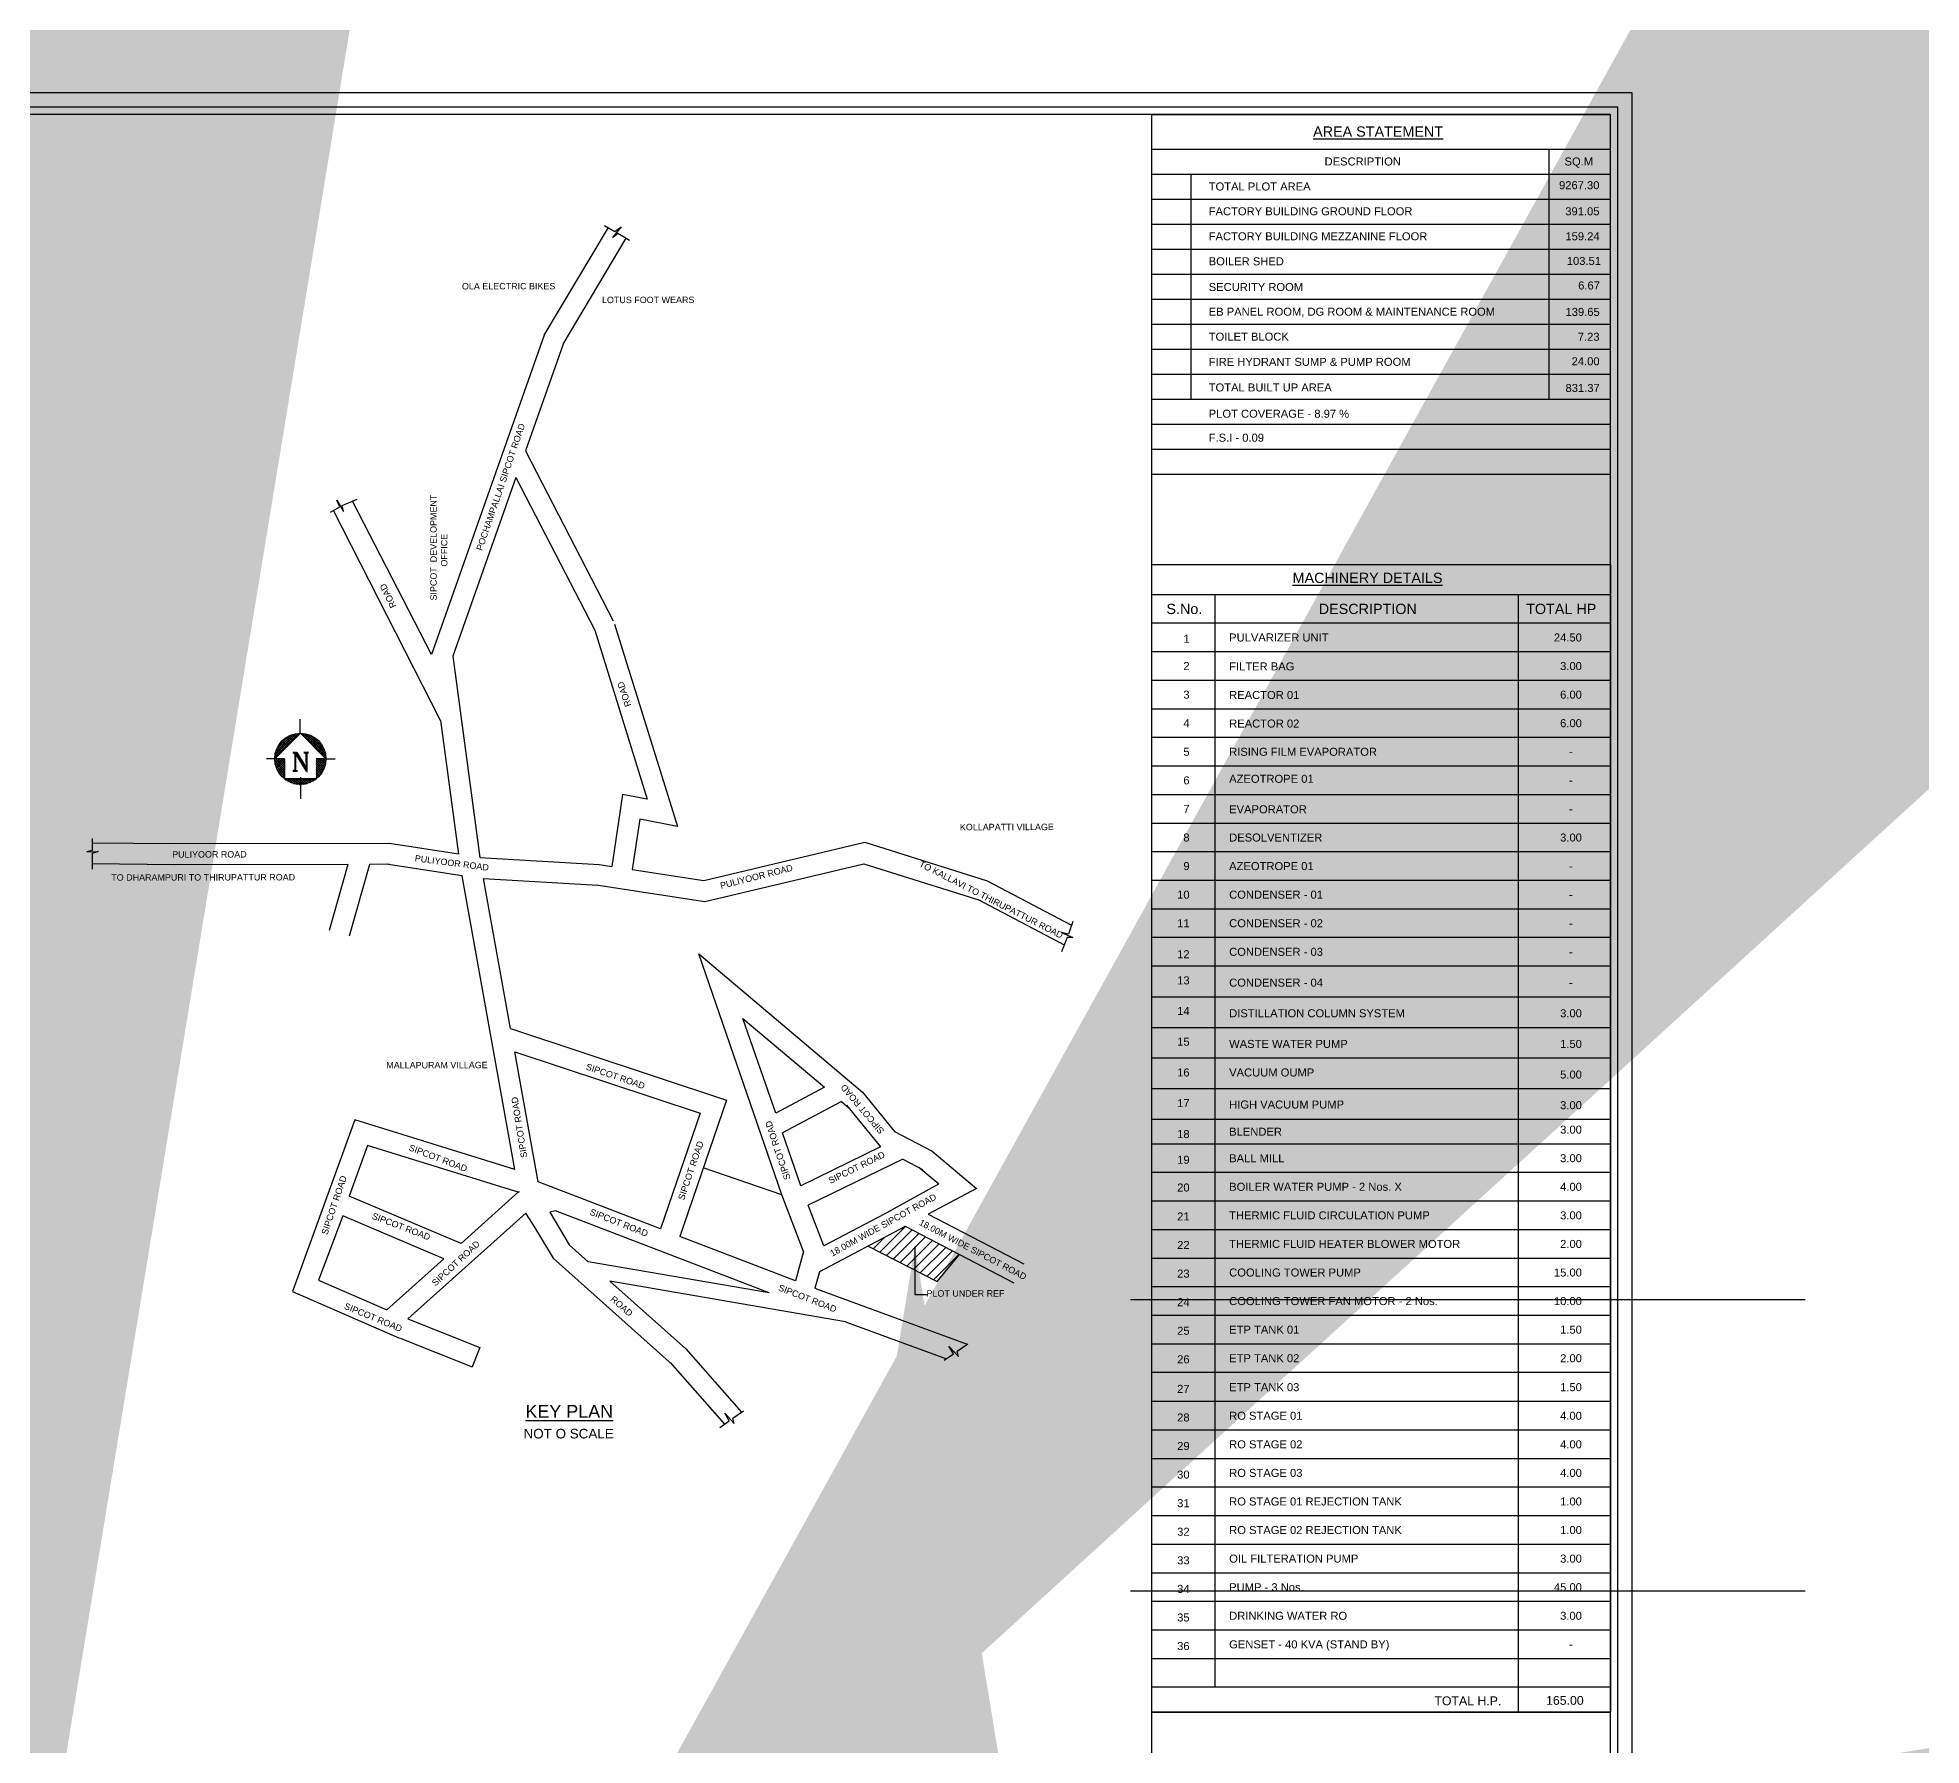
# Model space of a CAD drawing. Header units: metres. Extents: x 0 to 11269, y -5244 to -4054.
# Drawn here: x 10801.2 to 10860, y -5021.5 to -4968.1 of the extents above; entities that cross this region are included whole.
import ezdxf
from ezdxf.enums import TextEntityAlignment as Align

# ---------------------------------------------------------------- set-up
doc = ezdxf.new("R2010")
doc.units = ezdxf.units.M
doc.header["$MEASUREMENT"] = 0
for name, color, linetype in [('2CON', 5, 'Continuous'), ('3CON', 3, 'Continuous'), ('5CON', 2, 'Continuous'), ('DIM', 3, 'Continuous'), ('DIST_EXIT', 7, 'Continuous')]:
    doc.layers.add(name, color=color, linetype=linetype)
doc.styles.add('ROMANT', font='romant')
doc.styles.get("Standard").update_dxf_attribs({"font": 'arial.ttf'})
doc.dimstyles.new('300', dxfattribs={"dimscale": 0.1, "dimtxt": 500, "dimasz": 2000, "dimexe": 400, "dimexo": 1500, "dimgap": 0, "dimtad": 1, "dimlfac": 0.001, "dimzin": 0, "dimdsep": 46, "dimtxsty": 'Standard', "dimcen": 800, "dimse1": 1, "dimse2": 1, "dimclrd": 1, "dimclre": 5, "dimclrt": 3, "dimadec": 0, "dimazin": 0, "dimtfac": 1, "dimtix": 1, "dimtofl": 0, "dimtmove": 1, "dimatfit": 3, "dimfxl": 0, "dimtolj": 1, "dimtzin": 0, "dimarcsym": 0})

# ---------------------------------------------------------------- blocks, each defined once
blk = doc.blocks.new('*X551')
at = {"color": 0}
for p, q in [((31.99, 231.39), (39.25, 238.65)), ((32.11, 232.22), (38.43, 238.54)), ((32.35, 233.17), (37.47, 238.29)), ((32.87, 234.4), (36.25, 237.77)), ((35.69, 234.42), (34.04, 236.07)), ((36.05, 234.77), (34.39, 236.43)), ((36.4, 235.13), (34.76, 236.77)), ((36.75, 235.48), (35.15, 237.08)), ((37.11, 235.84), (35.57, 237.37)), ((37.46, 236.19), (36.01, 237.64)), ((37.81, 236.54), (36.47, 237.89)), ((38.17, 236.9), (36.96, 238.1)), ((38.52, 237.25), (37.48, 238.29)), ((38.88, 237.6), (38.03, 238.45)), ((39.23, 237.96), (38.61, 238.57)), ((39.58, 238.31), (39.24, 238.65)), ((39.94, 238.66), (39.91, 238.69)), ((39.97, 238.67), (39.99, 238.69)), ((40.33, 238.32), (40.66, 238.65)), ((47.93, 231.38), (40.65, 238.66)), ((40.68, 237.96), (41.29, 238.57)), ((41.03, 237.61), (41.88, 238.45)), ((41.39, 237.26), (42.43, 238.3)), ((47.81, 232.2), (41.47, 238.54)), ((41.74, 236.9), (42.95, 238.11)), ((42.09, 236.55), (43.44, 237.89)), ((47.57, 233.15), (42.43, 238.3)), ((42.45, 236.2), (43.9, 237.65)), ((42.8, 235.84), (44.34, 237.38)), ((43.16, 235.49), (44.76, 237.09)), ((43.51, 235.14), (45.15, 236.77)), ((47.06, 234.37), (43.64, 237.79)), ((43.86, 234.78), (45.52, 236.44)), ((44.22, 234.43), (45.87, 236.08)), ((31.96, 230.66), (31.99, 230.69)), ((34.96, 227.38), (31.96, 230.37)), ((32.16, 230.89), (31.97, 231.08)), ((31.99, 229.98), (32.7, 230.69)), ((32.51, 231.24), (32.03, 231.72)), ((32.07, 229.35), (33.4, 230.69)), ((32.87, 231.59), (32.13, 232.33)), ((32.19, 228.77), (34.11, 230.69)), ((33.22, 231.95), (32.27, 232.9)), ((32.35, 228.22), (34.82, 230.69)), ((34.96, 228.09), (32.36, 230.69)), ((33.57, 232.3), (32.44, 233.43)), ((32.54, 227.7), (34.96, 230.12)), ((33.93, 232.65), (32.65, 233.93)), ((34.28, 233.01), (32.88, 234.41)), ((34.96, 228.79), (33.06, 230.69)), ((34.63, 233.36), (33.13, 234.86)), ((34.99, 233.71), (33.41, 235.29)), ((35.34, 234.07), (33.72, 235.69)), ((34.96, 229.5), (33.77, 230.69)), ((34.96, 230.21), (34.48, 230.69)), ((44.57, 234.07), (46.19, 235.7)), ((44.92, 233.72), (46.5, 235.29)), ((44.96, 230.22), (45.42, 230.69)), ((44.96, 229.51), (46.13, 230.69)), ((44.96, 228.81), (46.84, 230.69)), ((44.96, 228.1), (47.55, 230.69)), ((44.96, 227.39), (47.95, 230.39)), ((47.38, 227.69), (44.96, 230.11)), ((47.56, 228.21), (45.09, 230.69)), ((45.28, 233.37), (46.78, 234.87)), ((45.63, 233.01), (47.03, 234.42)), ((47.72, 228.76), (45.79, 230.69)), ((45.98, 232.66), (47.27, 233.94)), ((46.34, 232.31), (47.47, 233.44)), ((47.84, 229.34), (46.5, 230.69)), ((46.69, 231.95), (47.64, 232.91)), ((47.04, 231.6), (47.79, 232.34)), ((47.93, 229.97), (47.21, 230.69)), ((47.4, 231.25), (47.89, 231.74)), ((47.75, 230.89), (47.95, 231.09)), ((47.96, 230.64), (47.91, 230.69)), ((34.96, 226.67), (32.03, 229.6)), ((34.96, 225.96), (32.2, 228.72)), ((34.96, 225.26), (32.55, 227.66)), ((32.75, 227.21), (34.96, 229.41)), ((33, 226.74), (34.96, 228.71)), ((33.26, 226.3), (34.96, 228)), ((34.96, 224.55), (33.39, 226.12)), ((33.56, 225.89), (34.96, 227.29)), ((33.87, 225.5), (34.96, 226.58)), ((34.21, 225.13), (34.96, 225.88)), ((34.57, 224.78), (34.96, 225.17)), ((34.95, 224.45), (34.96, 224.46)), ((35.39, 224.12), (35.07, 224.44)), ((35.35, 224.15), (35.64, 224.44)), ((36.94, 223.28), (35.77, 224.44)), ((35.78, 223.87), (36.35, 224.44)), ((36.23, 223.61), (37.06, 224.44)), ((37.99, 222.93), (36.48, 224.44)), ((36.7, 223.38), (37.76, 224.44)), ((38.87, 222.76), (37.19, 224.44)), ((37.21, 223.17), (38.47, 224.44)), ((37.74, 223), (39.18, 224.44)), ((39.64, 222.69), (37.9, 224.44)), ((38.3, 222.86), (39.89, 224.44)), ((40.35, 222.7), (38.6, 224.44)), ((38.91, 222.76), (40.59, 224.44)), ((41, 222.75), (39.31, 224.44)), ((39.56, 222.7), (41.3, 224.44)), ((41.6, 222.86), (40.02, 224.44)), ((40.26, 222.69), (42.01, 224.44)), ((42.17, 223), (40.72, 224.44)), ((41.03, 222.76), (42.71, 224.44)), ((42.7, 223.17), (41.43, 224.44)), ((41.91, 222.93), (43.42, 224.44)), ((43.2, 223.37), (42.14, 224.44)), ((43.68, 223.6), (42.85, 224.44)), ((42.96, 223.27), (44.13, 224.44)), ((44.13, 223.86), (43.55, 224.44)), ((44.56, 224.14), (44.26, 224.44)), ((44.48, 224.09), (44.84, 224.44)), ((44.96, 226.68), (47.89, 229.61)), ((47.16, 227.2), (44.96, 229.4)), ((44.96, 225.98), (47.72, 228.74)), ((46.91, 226.74), (44.96, 228.69)), ((46.65, 226.3), (44.96, 227.98)), ((44.96, 225.27), (47.38, 227.69)), ((46.35, 225.88), (44.96, 227.28)), ((46.04, 225.49), (44.96, 226.57)), ((44.96, 224.56), (46.56, 226.16)), ((45.7, 225.12), (44.96, 225.86)), ((45.34, 224.77), (44.96, 225.16)), ((44.96, 224.44), (44.96, 224.45))]:
    blk.add_line(p, q, dxfattribs=at)
blk = doc.blocks.new('A$C98cff0c4')
at = {"layer": 'DIM', "linetype": 'ByBlock', "ltscale": 100}
h = blk.add_hatch(dxfattribs=at)
h.set_pattern_fill('ANSI31', color=4, scale=1.8, style=0)
h.set_pattern_definition([(45, (-5920.6074, 5589.26772), (-0.159099026, 0.159099026), [])])
h.paths.add_polyline_path([(27.263, 5.751), (25.567, 6.629), (24.404, 6.013), (26.565, 4.902)])
at = {"layer": '5CON', "color": 7}
for p, q in [((5.873, 21.235), (6.672, 22.033)), ((6.672, 22.033), (7.47, 21.235)), ((6.173, 21.235), (5.873, 21.235)), ((6.173, 21.235), (6.173, 20.611)), ((6.878, 21.442), (6.878, 20.819)), ((7.47, 21.235), (7.171, 21.235)), ((7.171, 20.611), (6.173, 20.611))]:
    blk.add_line(p, q, dxfattribs=at)
blk.add_circle((6.672, 21.235), 0.798, dxfattribs=at)
at = {"layer": 'DIM', "color": 4, "linetype": 'ByBlock', "ltscale": 100}
for p, q in [((14.29, 34.464), (16.296, 37.823)), ((16.174, 37.894), (16.497, 37.705)), ((16.695, 37.852), (16.421, 37.516)), ((16.497, 37.705), (16.695, 37.852)), ((14.88, 34.187), (16.853, 37.491)), ((16.421, 37.516), (16.594, 37.645)), ((16.594, 37.645), (16.951, 37.433)), ((14.29, 34.464), (10.765, 24.489)), ((14.88, 34.187), (13.703, 30.856)), ((13.703, 30.856), (16.446, 25.544)), ((13.406, 30.017), (11.434, 24.437)), ((13.406, 30.017), (15.87, 25.246)), ((7.611, 28.935), (7.91, 29.101)), ((11.049, 22.434), (7.71, 28.99)), ((7.91, 29.101), (7.814, 29.313)), ((7.814, 29.313), (8.022, 28.954)), ((7.983, 29.142), (8.451, 29.346)), ((8.022, 28.954), (7.983, 29.142)), ((10.765, 24.489), (8.3, 29.28)), ((16.489, 25.438), (18.448, 19.117)), ((15.87, 25.246), (17.505, 19.967)), ((11.434, 24.437), (12.28, 18.145)), ((6.67, 22.017), (6.67, 22.469)), ((11.049, 22.434), (11.612, 18.249)), ((6.173, 21.235), (5.616, 21.235)), ((7.171, 21.235), (7.761, 21.235)), ((6.672, 20.661), (6.672, 19.982)), ((16.739, 20.12), (16.397, 17.874)), ((17.505, 19.967), (16.739, 20.12)), ((17.278, 19.351), (17.038, 17.776)), ((18.448, 19.117), (17.278, 19.351)), ((0.168, 18.364), (0, 18.327)), ((0, 18.327), (0.353, 18.339)), ((0.168, 18.739), (0.168, 18.364)), ((2.748, 18.572), (0.168, 18.601)), ((0.353, 18.339), (0.17, 18.279)), ((0.17, 18.279), (0.17, 17.783)), ((9.452, 18.585), (2.748, 18.572)), ((11.612, 18.249), (9.452, 18.585)), ((19.278, 17.434), (24.302, 18.628)), ((24.302, 18.628), (28.122, 17.422)), ((2.745, 17.923), (0.17, 17.952)), ((8.158, 17.934), (2.749, 17.923)), ((8.158, 17.934), (7.571, 15.871)), ((8.833, 17.936), (8.195, 15.694)), ((9.453, 17.937), (8.833, 17.936)), ((11.724, 17.575), (9.352, 17.945)), ((12.28, 18.145), (16.005, 17.934)), ((16.005, 17.934), (16.397, 17.874)), ((17.038, 17.776), (19.278, 17.434)), ((19.306, 16.774), (24.278, 17.956)), ((24.278, 17.956), (27.926, 16.804)), ((13.373, 8.41), (11.724, 17.575)), ((13.24, 12.81), (12.398, 17.489)), ((12.398, 17.489), (15.969, 17.286)), ((15.908, 17.292), (19.306, 16.774)), ((28.122, 17.422), (30.762, 16.037)), ((27.82, 16.848), (30.535, 15.424)), ((30.802, 16.156), (30.667, 15.755)), ((30.627, 15.655), (30.449, 15.208)), ((30.667, 15.755), (30.453, 15.807)), ((30.453, 15.807), (30.805, 15.648)), ((30.805, 15.648), (30.627, 15.655)), ((21.717, 7.613), (19.116, 15.141)), ((19.116, 15.141), (24.232, 10.82)), ((21.521, 10.166), (20.499, 13.124)), ((20.499, 13.124), (23.04, 10.977)), ((13.24, 12.81), (19.983, 10.571)), ((14.103, 8.015), (13.371, 12.083)), ((13.371, 12.083), (19.158, 10.162)), ((19.37, 10.781), (19.368, 10.775)), ((23.04, 10.977), (21.521, 10.166)), ((24.232, 10.82), (25.232, 9.595)), ((19.158, 10.162), (17.92, 6.548)), ((19.983, 10.571), (18.526, 6.315)), ((23.573, 10.527), (21.736, 9.546)), ((23.573, 10.527), (23.813, 10.324)), ((23.729, 10.41), (24.79, 9.111)), ((8.371, 9.96), (6.426, 4.592)), ((13.373, 8.41), (8.371, 9.96)), ((19.773, 9.957), (19.779, 9.955)), ((22.305, 7.899), (21.736, 9.546)), ((25.232, 9.595), (26.411, 8.979)), ((8.77, 9.157), (8.197, 7.577)), ((13.502, 7.691), (8.77, 9.157)), ((24.79, 9.111), (22.305, 7.899)), ((26.411, 8.979), (27.795, 7.81)), ((21.717, 7.613), (19.259, 8.455)), ((25.488, 8.729), (22.535, 7.29)), ((25.488, 8.729), (26.111, 8.404)), ((25.992, 8.483), (26.612, 7.96)), ((13.498, 7.716), (11.691, 6.098)), ((13.502, 7.691), (13.498, 7.716)), ((17.92, 6.548), (14.103, 8.015)), ((25.132, 7.133), (26.612, 7.96)), ((27.795, 7.81), (26.284, 7.009)), ((11.691, 6.098), (8.197, 7.577)), ((14.646, 7.112), (14.465, 7.07)), ((14.465, 7.07), (15.071, 6.049)), ((21.313, 4.549), (14.646, 7.112)), ((22.394, 5.843), (21.717, 7.613)), ((23.023, 6.016), (22.535, 7.29)), ((25.144, 7.14), (23.023, 6.016)), ((8, 6.956), (7.243, 4.944)), ((11.157, 5.62), (8, 6.956)), ((13.712, 7.037), (10.027, 3.737)), ((13.922, 6.715), (13.712, 7.037)), ((13.907, 6.739), (14.565, 5.632)), ((25.567, 6.629), (22.89, 5.211)), ((25.448, 6.567), (25.563, 6.631)), ((25.563, 6.631), (28.963, 4.87)), ((26.284, 7.009), (29.27, 5.463)), ((15.071, 6.049), (15.661, 5.523)), ((17.71, 5.934), (17.702, 5.912)), ((22.136, 4.928), (18.526, 6.315)), ((24.404, 6.013), (26.565, 4.902)), ((11.157, 5.62), (9.372, 4.021)), ((14.565, 5.632), (18.284, 2.317)), ((21.313, 4.549), (15.661, 5.523)), ((22.394, 5.843), (22.136, 4.928)), ((26.565, 4.902), (27.263, 5.751)), ((7.243, 4.944), (9.372, 4.021)), ((16.339, 4.919), (18.715, 2.802)), ((23.703, 3.65), (16.339, 4.919)), ((22.89, 5.211), (22.744, 4.694)), ((6.426, 4.592), (9.769, 3.142)), ((22.79, 4.676), (22.744, 4.694)), ((22.79, 4.676), (27.503, 2.947)), ((10.027, 3.737), (12.282, 2.843)), ((23.703, 3.65), (26.851, 2.495)), ((9.788, 3.134), (12.043, 2.24)), ((27.187, 2.736), (27.526, 2.962)), ((12.282, 2.843), (12.043, 2.24)), ((18.228, 2.374), (19.917, 0.45)), ((18.715, 2.802), (20.453, 0.823)), ((26.78, 2.447), (27.078, 2.652)), ((27.078, 2.652), (26.934, 2.886)), ((26.934, 2.886), (27.232, 2.562)), ((27.232, 2.562), (27.187, 2.736)), ((20.072, 0.557), (19.928, 0.791)), ((19.928, 0.791), (20.225, 0.467)), ((20.181, 0.641), (20.519, 0.867)), ((20.225, 0.467), (20.181, 0.641)), ((19.774, 0.352), (20.072, 0.557))]:
    blk.add_line(p, q, dxfattribs=at)
at = {"layer": '2CON', "color": 7, "xscale": -0.0997912499997765, "yscale": 0.0997912500014063, "zscale": 0.09979125, "rotation": 359.9999999993316}
blk.add_blockref('*X551', (10.659, -1.801), dxfattribs=at)
at = {"layer": '3CON'}
for s, rotation, p in [('OLA ELECTRIC BIKES', 0.07437, (11.719, 35.892)), ('LOTUS FOOT WEARS', 0.07437, (16.094, 35.464)), ('POCHAMPALLAI SIPCOT ROAD', 71.14446, (12.35, 27.715)), ('SIPCOT  DEVELOPMENT', 90.07437, (10.933, 26.177)), ('OFFICE', 90.07437, (11.265, 27.236)), ('ROAD', 116.02115, (9.677, 26.003)), ('ROAD', 108.4817, (17.013, 22.899)), ('KOLLAPATTI VILLAGE', 0.07437, (27.275, 19.001)), ('PULIYOOR ROAD', 0.07437, (2.667, 18.147)), ('PULIYOOR ROAD', 352.62411, (10.237, 18.032)), ('PULIYOOR ROAD', 14.27367, (19.814, 17.167)), ('TO KALLAVI TO THIRUPATTUR ROAD', 332.98725, (25.978, 17.882)), ('TO DHARAMPURI TO THIRUPATTUR ROAD', 0.07437, (0.765, 17.427)), ('MALLAPURAM VILLAGE', 0.07437, (9.356, 11.565)), ('SIPCOT ROAD', 341.06888, (15.573, 11.536)), ('SIPCOT ROAD', 99.1797, (13.763, 8.787)), ('SIPCOT ROAD', 130.18624, (24.927, 9.62)), ('SIPCOT ROAD', 108.55977, (21.988, 8.123)), ('SIPCOT ROAD', 338.99425, (10.04, 9.012)), ('SIPCOT ROAD', 71.19141, (18.654, 7.431)), ('SIPCOT ROAD', 26.302, (23.23, 7.951)), ('SIPCOT ROAD', 71.41056, (7.514, 6.349)), ('SIPCOT ROAD', 338.57765, (15.693, 7.003)), ('18.00M WIDE SIPCOT ROAD', 28.8991, (23.289, 5.681)), ('SIPCOT ROAD', 338.99425, (8.887, 6.876)), ('18.00M WIDE SIPCOT ROAD', 332.23933, (25.977, 6.687)), ('SIPCOT ROAD', 42.88482, (10.891, 4.748)), ('SIPCOT ROAD', 338.57765, (21.583, 4.638)), ('SIPCOT ROAD', 337.54694, (8.02, 4.062)), ('ROAD', 319.04465, (16.338, 4.327)), ('PLOT UNDER REF', 0.07437, (26.231, 4.434))]:
    blk.add_text(s, height=0.2, rotation=rotation, dxfattribs=at).set_placement(p)
at = {"layer": '3CON', "color": 2}
blk.add_text('%%UKEY PLAN', height=0.40105, dxfattribs=at).set_placement((13.702, 0.651))
at = {"layer": '3CON', "color": 3, "linetype": 'Continuous', "ltscale": 100}
blk.add_text('NOT O SCALE', height=0.3, dxfattribs=at).set_placement((13.644, 0.005))
at = {"layer": '5CON', "color": 7, "style": 'ROMANT'}
blk.add_text('N', height=0.575, rotation=0.67351, dxfattribs=at).set_placement((6.683, 21.144), align=Align.MIDDLE_CENTER)
at = {"layer": 'DIM', "color": 4, "linetype": 'ByBlock', "ltscale": 100}
blk.add_leader([(25.869, 6.002), (25.869, 4.501), (26.265, 4.501)], dimstyle='300', override={"dimgap": 0.04, "dimtad": 0, "dimfxl": 0.1875}, dxfattribs=at)

msp = doc.modelspace()

# ---------------------------------------------------------------- linework, layer by layer
at = {"layer": 'DIM', "color": 2, "linetype": 'ByBlock', "ltscale": 100}
for p, q in [((10835.96359, -5055.16061), (10835.96359, -4970.52061)), ((10835.96359, -4970.52061), (10850.28663, -4970.52061)), ((10835.96359, -4971.60419), (10850.28663, -4971.60419)), ((10848.36006, -4971.60419), (10848.36006, -4979.41343)), ((10835.96359, -4972.38511), (10850.28663, -4972.38511)), ((10837.18218, -4972.38511), (10837.18218, -4979.41343)), ((10835.96359, -4973.16604), (10850.28663, -4973.16604)), ((10835.96359, -4973.94696), (10850.28663, -4973.94696)), ((10835.96359, -4974.72789), (10850.28663, -4974.72789)), ((10835.96359, -4975.50881), (10850.28663, -4975.50881)), ((10835.96359, -4976.28973), (10850.28663, -4976.28973)), ((10835.96359, -4977.07066), (10850.28663, -4977.07066)), ((10835.96359, -4977.85158), (10850.28663, -4977.85158)), ((10835.96359, -4978.63251), (10850.28663, -4978.63251)), ((10835.96359, -4979.41343), (10850.28663, -4979.41343)), ((10835.96359, -4980.19436), (10850.28663, -4980.19436)), ((10835.96359, -4980.97528), (10850.28663, -4980.97528)), ((10835.96359, -4981.7562), (10850.28663, -4981.7562)), ((10835.96359, -4984.57517), (10850.28663, -4984.57517)), ((10835.96359, -4985.50924), (10850.28663, -4985.50924)), ((10837.92597, -4985.50924), (10837.92597, -5019.63437)), ((10847.40948, -4985.50924), (10847.40948, -5020.42061)), ((10835.96359, -4986.40174), (10850.28663, -4986.40174)), ((10835.96359, -4987.29424), (10850.28663, -4987.29424)), ((10835.96359, -4988.18674), (10850.28663, -4988.18674)), ((10835.96359, -4989.07924), (10850.28663, -4989.07924)), ((10835.96359, -4989.07924), (10850.28663, -4989.07924)), ((10835.96359, -4989.97174), (10850.28663, -4989.97174)), ((10835.96359, -4989.97174), (10850.28663, -4989.97174)), ((10835.96359, -4990.86424), (10850.28663, -4990.86424)), ((10835.96359, -4990.86424), (10850.28663, -4990.86424)), ((10835.96359, -4991.75674), (10850.28663, -4991.75674)), ((10835.96359, -4991.75674), (10850.28663, -4991.75674)), ((10835.96359, -4992.64924), (10850.28663, -4992.64924)), ((10835.96359, -4993.54174), (10850.28663, -4993.54174)), ((10835.96359, -4994.43424), (10850.28663, -4994.43424)), ((10835.96359, -4995.32674), (10850.28663, -4995.32674)), ((10835.96359, -4995.32674), (10850.28663, -4995.32674)), ((10835.96359, -4996.21924), (10850.28663, -4996.21924)), ((10835.96359, -4996.21924), (10850.28663, -4996.21924)), ((10835.96359, -4997.11174), (10850.28663, -4997.11174)), ((10835.96359, -4997.11174), (10850.28663, -4997.11174)), ((10835.96359, -4998.07429), (10850.28663, -4998.07429)), ((10835.96359, -4999.03125), (10850.28663, -4999.03125)), ((10835.96359, -4999.98822), (10850.28663, -4999.98822)), ((10835.96359, -5000.94518), (10850.28663, -5000.94518)), ((10835.96359, -5001.90215), (10850.28663, -5001.90215)), ((10835.96359, -5002.66572), (10850.28663, -5002.66572)), ((10835.96359, -5003.55822), (10850.28663, -5003.55822)), ((10835.96359, -5004.45072), (10850.28663, -5004.45072)), ((10835.96359, -5005.34322), (10850.28663, -5005.34322)), ((10835.96359, -5006.23572), (10850.28663, -5006.23572)), ((10835.96359, -5007.12822), (10850.28663, -5007.12822)), ((10835.96359, -5008.02072), (10850.28663, -5008.02072)), ((10835.96359, -5008.91322), (10850.28663, -5008.91322)), ((10835.96359, -5009.80572), (10850.28663, -5009.80572)), ((10835.96359, -5010.70937), (10850.28663, -5010.70937)), ((10835.96359, -5011.60187), (10850.28663, -5011.60187)), ((10835.96359, -5012.49437), (10850.28663, -5012.49437)), ((10835.96359, -5013.38687), (10850.28663, -5013.38687)), ((10835.96359, -5014.27937), (10850.28663, -5014.27937)), ((10835.96359, -5015.17187), (10850.28663, -5015.17187)), ((10835.96359, -5016.06437), (10850.28663, -5016.06437)), ((10835.96359, -5016.95687), (10850.28663, -5016.95687)), ((10835.96359, -5017.84937), (10850.28663, -5017.84937)), ((10835.96359, -5018.74187), (10850.28663, -5018.74187)), ((10835.96359, -5019.63437), (10850.28663, -5019.63437)), ((10835.96359, -5019.63437), (10850.28663, -5019.63437)), ((10835.96359, -5020.42061), (10850.28663, -5020.42061))]:
    msp.add_line(p, q, dxfattribs=at)
at = {"layer": 'DIM', "color": 7, "linetype": 'ByBlock', "ltscale": 100}
for p, q in [((10835.293, -5007.53595), (10856.37207, -5007.53595)), ((10835.293, -5016.63482), (10856.37207, -5016.63482))]:
    msp.add_line(p, q, dxfattribs=at)
at = {"layer": 'DIM', "color": 2, "linetype": 'ByBlock', "ltscale": 100}
for points in [[(10700.96663, -4969.84061), (10700.96663, -5055.84061), (10850.96663, -5055.84061), (10850.96663, -4969.84061)], [(10701.41663, -4970.29061), (10701.41663, -5055.39061), (10850.51663, -5055.39061), (10850.51663, -4970.29061)], [(10701.64663, -4970.52061), (10701.64663, -5055.16061), (10850.28663, -5055.16061), (10850.28663, -4970.52061)], [(10835.96359, -4984.57517), (10850.28663, -4984.57517), (10850.28663, -5020.42061), (10835.96359, -5020.42061)]]:
    msp.add_lwpolyline(points, close=True, dxfattribs=at)

# ---------------------------------------------------------------- block references
at = {"layer": 'DIST_EXIT', "linetype": 'ByBlock'}
msp.add_blockref('A$C98cff0c4', (10802.69205, -5011.87669), dxfattribs=at)

# ---------------------------------------------------------------- texts
at = {"color": 3, "linetype": 'Continuous'}
for s, p in [('DESCRIPTION', (10841.35818, -4972.11253)), ('SQ.M', (10848.8543, -4972.11253)), ('TOTAL PLOT AREA', (10837.73932, -4972.89345)), ('9267.30', (10848.68237, -4972.85341)), ('FACTORY BUILDING GROUND FLOOR', (10837.73932, -4973.66825)), ('391.05', (10848.87772, -4973.66825)), ('FACTORY BUILDING MEZZANINE FLOOR', (10837.73932, -4974.44918)), ('159.24', (10848.88207, -4974.44918)), ('BOILER SHED', (10837.73932, -4975.2301)), ('103.51', (10848.92473, -4975.21863)), ('SECURITY ROOM', (10837.73932, -4976.03331)), ('  6.67', (10849.08615, -4975.98564)), ('EB PANEL ROOM, DG ROOM & MAINTENANCE ROOM', (10837.73932, -4976.80436)), ('139.65', (10848.88501, -4976.80991)), ('TOILET BLOCK', (10837.73932, -4977.58391)), ('7.23', (10849.26878, -4977.5872)), ('FIRE HYDRANT SUMP & PUMP ROOM', (10837.73932, -4978.37046)), ('24.00', (10849.07533, -4978.35324)), ('TOTAL BUILT UP AREA', (10837.73932, -4979.1701)), ('831.37', (10848.88529, -4979.18637)), ('PLOT COVERAGE - 8.97 %%%', (10837.73932, -4979.99096)), ('F.S.I - 0.09', (10837.73932, -4980.73951)), ('PULVARIZER UNIT', (10838.37781, -4986.97974)), ('24.50', (10848.52263, -4986.97974)), ('FILTER BAG', (10838.37781, -4987.88324)), ('  3.00', (10848.52263, -4987.87224)), ('REACTOR 01', (10838.37781, -4988.77574)), ('  6.00', (10848.52263, -4988.76474)), ('REACTOR 02', (10838.37781, -4989.66824)), ('  6.00', (10848.52263, -4989.65724)), ('RISING FILM EVAPORATOR', (10838.37781, -4990.54974)), ('-', (10848.99317, -4990.54974)), ('AZEOTROPE 01', (10838.37781, -4991.39374)), ('-', (10848.99317, -4991.44224)), ('EVAPORATOR', (10838.37781, -4992.34574)), ('-', (10848.99317, -4992.33474)), ('DESOLVENTIZER', (10838.37781, -4993.22724)), ('  3.00', (10848.52263, -4993.22724)), ('AZEOTROPE 01', (10838.37781, -4994.11974)), ('-', (10848.99317, -4994.11974)), ('CONDENSER - 01', (10838.37781, -4995.01224)), ('-', (10848.99317, -4995.01224)), ('CONDENSER - 02', (10838.37781, -4995.90474)), ('-', (10848.99317, -4995.90474)), ('CONDENSER - 03', (10838.37781, -4996.79724)), ('-', (10848.99317, -4996.79724)), ('CONDENSER - 04', (10838.37781, -4997.75979)), ('-', (10848.99317, -4997.75979)), ('DISTILLATION COLUMN SYSTEM', (10838.37781, -4998.71675)), ('  3.00', (10848.52263, -4998.71675)), ('WASTE WATER PUMP', (10838.37781, -4999.67372)), ('  1.50', (10848.52263, -4999.67372)), ('VACUUM OUMP', (10838.37781, -5000.56622)), ('  5.00', (10848.52263, -5000.63068)), ('HIGH VACUUM PUMP', (10838.37781, -5001.5671)), ('  3.00', (10848.52263, -5001.58765)), ('  3.00', (10848.52263, -5002.35122)), ('BLENDER', (10838.37781, -5002.41568)), ('BALL MILL', (10838.37781, -5003.24372)), ('  3.00', (10848.52263, -5003.24372)), ('BOILER WATER PUMP - 2 Nos. X ', (10838.37781, -5004.13622)), ('  4.00', (10848.52263, -5004.13622)), ('THERMIC FLUID CIRCULATION PUMP', (10838.37781, -5005.02872)), ('  3.00', (10848.52263, -5005.02872)), ('THERMIC FLUID HEATER BLOWER MOTOR', (10838.37781, -5005.92122)), ('  2.00', (10848.52263, -5005.92122)), ('COOLING TOWER PUMP', (10838.37781, -5006.81372)), ('15.00', (10848.52263, -5006.81372)), ('COOLING TOWER FAN MOTOR - 2 Nos.', (10838.37781, -5007.70622)), ('10.00', (10848.52263, -5007.70622)), ('ETP TANK 01', (10838.37781, -5008.59872)), ('  1.50', (10848.52263, -5008.59872)), ('ETP TANK 02', (10838.37781, -5009.49122)), ('  2.00', (10848.52263, -5009.49122)), ('ETP TANK 03', (10838.37781, -5010.39487)), ('  1.50', (10848.52263, -5010.39487)), ('RO STAGE 01', (10838.37781, -5011.28737)), ('  4.00', (10848.52263, -5011.28737)), ('RO STAGE 02', (10838.37781, -5012.17987)), ('  4.00', (10848.52263, -5012.17987)), ('RO STAGE 03', (10838.37781, -5013.07237)), ('  4.00', (10848.52263, -5013.07237)), ('RO STAGE 01 REJECTION TANK', (10838.37781, -5013.96487)), ('  1.00', (10848.52263, -5013.96487)), ('RO STAGE 02 REJECTION TANK', (10838.37781, -5014.85737)), ('  1.00', (10848.52263, -5014.85737)), ('OIL FILTERATION PUMP', (10838.37781, -5015.74987)), ('  3.00', (10848.52263, -5015.74987)), ('PUMP - 3 Nos.', (10838.37781, -5016.64237)), ('45.00', (10848.52263, -5016.64237)), ('DRINKING WATER RO', (10838.37781, -5017.53487)), ('  3.00', (10848.52263, -5017.53487)), ('GENSET - 40 KVA (STAND BY)', (10838.37781, -5018.42737)), ('-', (10848.99317, -5018.42737))]:
    msp.add_text(s, height=0.25, dxfattribs=at).set_placement(p)
for s, p in [('1', (10837.14159, -4987.01961)), ('2', (10837.14159, -4987.87224)), ('3', (10837.14159, -4988.76474)), ('4', (10837.14159, -4989.65724)), ('5', (10837.14159, -4990.54974)), ('6', (10837.14159, -4991.44224)), ('7', (10837.14159, -4992.33474)), ('8', (10837.14159, -4993.22724)), ('9', (10837.14159, -4994.11974)), ('10', (10837.14159, -4995.01224)), ('11', (10837.14159, -4995.90474)), ('12', (10837.14159, -4996.87211)), ('13', (10837.14159, -4997.68974)), ('14', (10837.14159, -4998.64671)), ('15', (10837.14159, -4999.60368)), ('16', (10837.14159, -5000.56622)), ('17', (10837.14159, -5001.52318)), ('18', (10837.14159, -5002.49055)), ('19', (10837.14159, -5003.29214)), ('20', (10837.14159, -5004.15901)), ('21', (10837.14159, -5005.06282)), ('22', (10837.14159, -5005.95532)), ('23', (10837.14159, -5006.84782)), ('24', (10837.14159, -5007.74032)), ('25', (10837.14159, -5008.63282)), ('26', (10837.14159, -5009.52532)), ('27', (10837.14159, -5010.44818)), ('28', (10837.14159, -5011.34068)), ('29', (10837.14159, -5012.23318)), ('30', (10837.14159, -5013.12568)), ('31', (10837.14159, -5014.01818)), ('32', (10837.14159, -5014.91068)), ('33', (10837.14159, -5015.80318)), ('34', (10837.14159, -5016.69568)), ('35', (10837.14159, -5017.58818)), ('36', (10837.14159, -5018.48068))]:
    msp.add_text(s, height=0.25, dxfattribs=at).set_placement(p, align=Align.RIGHT)
at = {"color": 2, "linetype": 'Continuous'}
for s, p in [('TOTAL H.P.', (10846.88081, -5020.204)), ('165.00', (10849.45235, -5020.19078))]:
    msp.add_text(s, height=0.275, dxfattribs=at).set_placement(p, align=Align.RIGHT)
at = {"layer": '3CON', "color": 2}
for s, p in [('%%UAREA STATEMENT', (10843.03029, -4971.0527)), ('%%UMACHINERY DETAILS', (10842.70047, -4984.99119)), ('S.No.', (10836.97913, -4985.96174)), ('DESCRIPTION', (10842.70884, -4985.96174)), ('TOTAL HP', (10848.7505, -4985.96174))]:
    msp.add_text(s, height=0.321, dxfattribs=at).set_placement(p, align=Align.MIDDLE)

# ---------------------------------------------------------------- leaders
at = {"layer": 'DIM', "color": 4, "linetype": 'ByBlock', "ltscale": 100}
for points in [[(10797.3126, -5031.32149), (10797.3126, -5030.38699), (10797.2081, -5030.38699)], [(10798.7876, -5031.43412), (10798.7876, -5029.99362), (10798.5241, -5029.99362)], [(10794.2497, -5047.10471), (10794.2497, -5046.37474), (10794.47531, -5046.37474)], [(10814.92272, -5032.92762), (10815.48716, -5032.21265), (10815.70055, -5032.21265)], [(10800.7374, -5031.32542), (10801.25431, -5031.32542)]]:
    msp.add_leader(points, dimstyle='300', override={"dimgap": 0.04, "dimtad": 0, "dimfxl": 0.1875}, dxfattribs=at)
at = {"layer": 'DIM', "color": 7, "linetype": 'ByBlock', "ltscale": 100}
for points in [[(10789.46331, -5032.01227), (10789.46331, -5031.58585), (10789.06234, -5031.58585)], [(10799.80366, -5035.40549), (10799.80366, -5034.47648), (10800.41971, -5034.47648)], [(10802.85065, -5035.37594), (10802.27314, -5035.37594), (10802.27314, -5034.77826)]]:
    msp.add_leader(points, dimstyle='300', override={"dimgap": 0.04, "dimtad": 0, "dimfxl": 0.1875}, dxfattribs=at)

doc.saveas('drawing.dxf')
